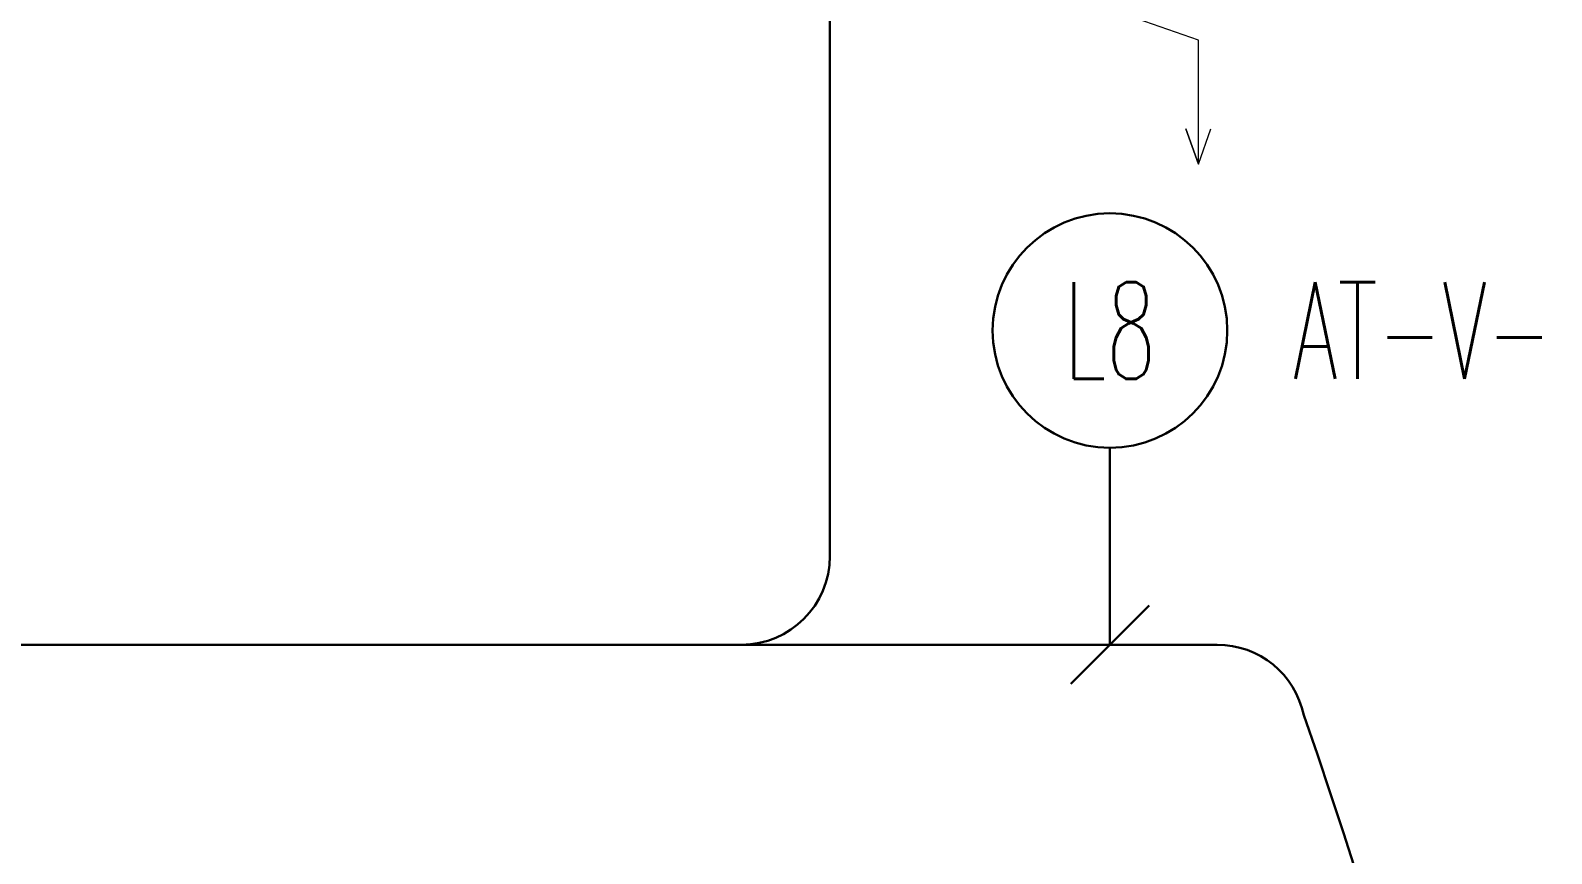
# Model space of a CAD drawing. Extents: x -2012 to 34975, y -1043 to 8321.
# Drawn here: x 18219.3 to 18391.3, y 2990.6 to 3083.7 of the extents above; entities that cross this region are included whole.
import ezdxf
from ezdxf.enums import TextEntityAlignment as Align

# ---------------------------------------------------------------- set-up
doc = ezdxf.new("R2010")
doc.units = 0
doc.header["$LTSCALE"] = 25
doc.layers.get('0').update_dxf_attribs({"color": 9, "lineweight": 9})
for name, color, linetype, lineweight in [('09', 9, 'Continuous', 9), ('32-ekipman', 8, 'Continuous', 9), ('E-KABLO', 7, 'Continuous', 30), ('E-LİNYE', 7, 'Continuous', 30)]:
    doc.layers.add(name, color=color, linetype=linetype, lineweight=lineweight)
doc.styles.add('E-YAZI', font='txttw.shx')

# ---------------------------------------------------------------- blocks, each defined once
blk = doc.blocks.new('p-krt-yangindolabi_vw')
at = {"layer": '09'}
h = blk.add_hatch(color=252, dxfattribs=at)
h.dxf.hatch_style = 1
h.paths.add_polyline_path([(0, 20), (-72, 0), (0, 0)])
at = {"linetype": 'Continuous'}
blk.add_lwpolyline([(-35.91, 57.95), (-34.5, 61.93), (-34.5, 47.91), (-45.75, 43.98), (-23.25, 43.98), (-34.5, 40.04), (-34.5, 29.14)], dxfattribs=at)
for points in [[(-34.5, 61.93), (-35.91, 57.95)], [(-34.5, 61.93), (-33.09, 57.95)]]:
    blk.add_lwpolyline(points)
for points in [[(-72, 20), (-75, 20), (-75, 21), (3, 21), (3, 20)], [(-72, 0), (0, 0), (0, 20), (-72, 20)], [(0, 20), (-72, 0), (0, 0)]]:
    blk.add_lwpolyline(points, close=True)

msp = doc.modelspace()

# ---------------------------------------------------------------- linework, layer by layer
at = {"layer": 'E-KABLO', "color": 6}
for p, q in [((18309.68, 3102.5), (18309.68, 3024.22)), ((18353.45, 3014.22), (18138.69, 3014.22))]:
    msp.add_line(p, q, dxfattribs=at)
for centre, radius, start, end in [((18299.68, 3024.22), 10, 270, 0), ((18353.45, 3004.22), 10, 11.6556, 90), ((17821.88, 2816.03), 573.81, 320.68843, 19.3595)]:
    msp.add_arc(centre, radius, start, end, dxfattribs=at)
at = {"layer": 'E-LİNYE', "color": 7, "linetype": 'Continuous'}
for p, q in [((18341.34, 3036.49), (18341.34, 3014.22)), ((18345.76, 3018.64), (18336.92, 3009.8))]:
    msp.add_line(p, q, dxfattribs=at)
msp.add_circle((18341.34, 3049.75), 13.26, dxfattribs=at)

# ---------------------------------------------------------------- block references
at = {"layer": '32-ekipman', "xscale": -1, "rotation": 180}
msp.add_blockref('p-krt-yangindolabi_vw', (18385.84, 3130.5), dxfattribs=at)

# ---------------------------------------------------------------- texts
at = {"layer": 'E-LİNYE', "color": 3, "linetype": 'Continuous', "style": 'E-YAZI', "width": 0.6}
for s, p in [('L8', (18341.34, 3049.75)), ('AT-V-1K', (18382.41, 3049.75))]:
    msp.add_text(s, height=10.938, dxfattribs=at).set_placement(p, align=Align.MIDDLE_CENTER)

doc.saveas('drawing.dxf')
